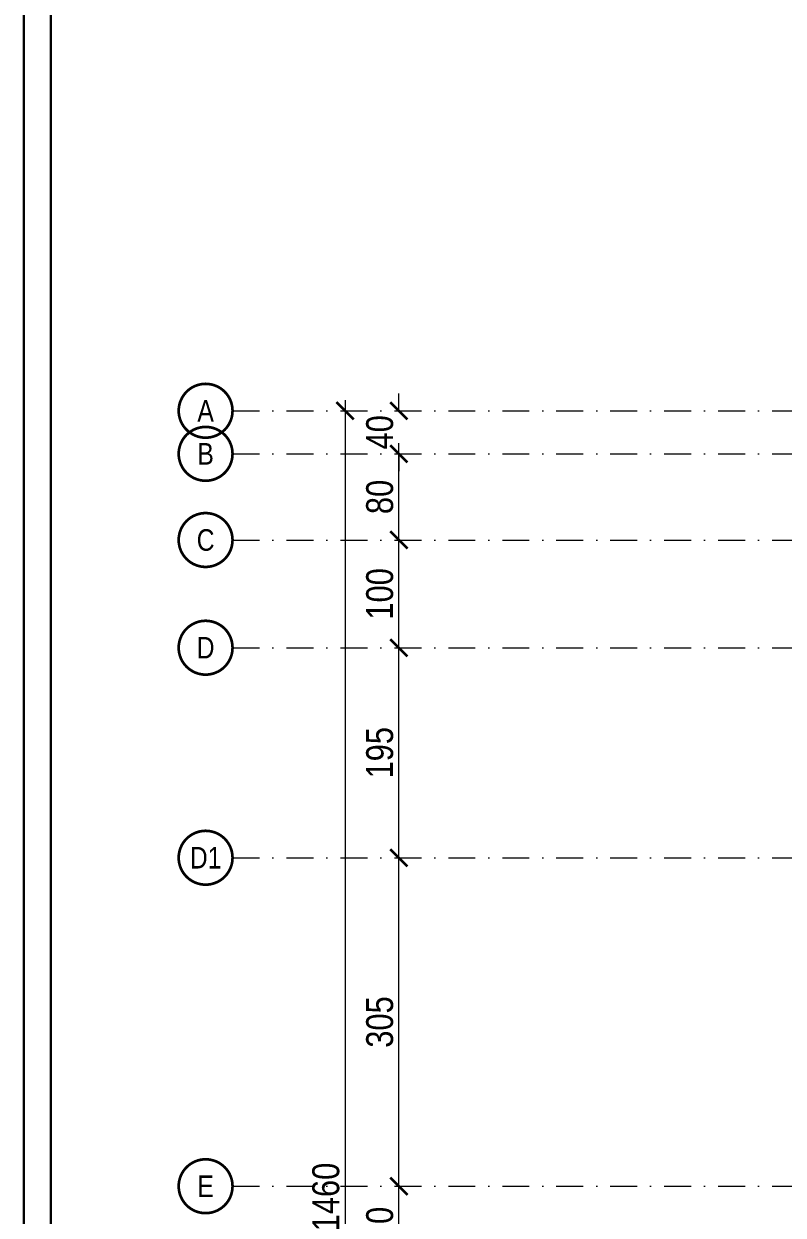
# Model space of a CAD drawing. Header units: centimetres. Extents: x 6300 to 11550, y 0 to 5300.
# Drawn here: x 6300 to 7005, y 2200 to 3306 of the extents above; entities that cross this region are included whole.
import ezdxf
from ezdxf.enums import TextEntityAlignment as Align
from ezdxf.xclip import XClip

# ---------------------------------------------------------------- set-up
doc = ezdxf.new("R2010")
doc.units = ezdxf.units.CM
doc.header["$LTSCALE"] = 100
doc.header["$XCLIPFRAME"] = 0
doc.linetypes.add('D BLOK_AKS_NK$0$DASHDOT2', pattern=[0.5, 0.25, -0.125, 0, -0.125])
for name, color, linetype, lineweight in [('D BLOK_AKS_NK$0$MYD - AKS', 8, 'D BLOK_AKS_NK$0$DASHDOT2', 15), ('D BLOK_AKS_NK$0$MYD - AKS-NO', 7, 'Continuous', 20), ('D BLOK_AKS_NK$0$MYD - DIM-DIS', 2, 'Continuous', 20), ('MYD - LEJAND', 7, 'Continuous', 30), ('MYD - TEXT-LEJAND', 252, 'Continuous', 25)]:
    doc.layers.add(name, color=color, linetype=linetype, lineweight=lineweight)
for name, color, linetype, plot in [('D BLOK_AKS_NK$0$MYD - NO-PLOT', 60, 'Continuous', False), ('D BLOK_KESİT ÇİZGİSİ$0$MYD - NO-PLOT', 60, 'Continuous', False), ('D BLOK_MERDİVEN_NK$0$MYD - NO-PLOT', 60, 'Continuous', False), ('D BLOK_STA_NK$0$MYD - NO-PLOT', 60, 'Continuous', False), ('D BLOK_ZK$0$MYD - NO-PLOT', 60, 'Continuous', False)]:
    doc.layers.add(name, color=color, linetype=linetype, plot=plot)
doc.styles.add('ARIEL TUR', font='arial.ttf', dxfattribs={"height": 20})
doc.styles.add('D BLOK_AKS_NK$0$MYD_2.50mm', font='ARIALN.TTF', dxfattribs={"height": 25})
doc.styles.add('D BLOK_AKS_NK$0$MYD_4.00mm', font='ARIALN.TTF', dxfattribs={"height": 40})
doc.styles.get("Standard").update_dxf_attribs({"font": 'arial.ttf'})
doc.dimstyles.new('D BLOK_AKS_NK$0$MYD_DIM100', dxfattribs={"dimscale": 0, "dimtxt": 25, "dimasz": 16, "dimexe": 10, "dimexo": 0, "dimgap": 5, "dimtad": 1, "dimdec": 1, "dimrnd": 0.5, "dimzin": 12, "dimdsep": 46, "dimtxsty": 'D BLOK_AKS_NK$0$MYD_2.50mm', "dimblk": 'D BLOK_AKS_NK$0$_ARCHTICK', "dimcen": 0.09, "dimdle": 10, "dimclrd": 256, "dimclre": 256, "dimclrt": 256, "dimadec": 0, "dimazin": 0, "dimtfac": 1, "dimtdec": 1, "dimtix": 1, "dimtofl": 0, "dimtmove": 2, "dimatfit": 1, "dimldrblk": 'D BLOK_AKS_NK$0$_ARCHTICK', "dimfxl": 60, "dimfxlon": 1, "dimtolj": 1, "dimtzin": 0, "dimlwd": -1, "dimlwe": -1, "dimarcsym": 0})

# ---------------------------------------------------------------- blocks, each defined once
blk = doc.blocks.new('*U62')
at = {"layer": 'MYD - LEJAND'}
for points in [[(0, 0), (0, 10600), (10500, 10600), (10500, 0)], [(50, 50), (50, 10550), (10450, 10550), (10450, 50)]]:
    blk.add_lwpolyline(points, close=True, dxfattribs=at)
at = {"layer": 'MYD - TEXT-LEJAND', "color": 7, "style": 'ARIEL TUR', "width": 0.8}
for tag, height, p in [('SEMA_ADI', 30, (9470, 2400)), ('PROJE_ADI', 20, (9670, 1156.9)), ('PROJE_NO', 20, (9670, 1075)), ('ISVEREN', 20, (9670, 1025)), ('CIZEN-1', 20, (9670, 935)), ('CIZEN-2', 20, (9670, 885)), ('KONTROL', 20, (9670, 835)), ('TARIH', 20, (9670, 785)), ('ÖLÇEK', 20, (9670, 735))]:
    blk.add_attdef(tag, text='', height=height, dxfattribs=at).set_placement(p, align=Align.MIDDLE_LEFT)
at = {"layer": 'MYD - TEXT-LEJAND', "color": 5, "ltscale": 0.1, "width": 0.8}
for tag, p in [('PAFTAADI1', (9950, 520.3)), ('PAFTAADI2', (9950, 470.3))]:
    blk.add_attdef(tag, text='', height=40.5, dxfattribs=at).set_placement(p, align=Align.MIDDLE_CENTER)
at = {"layer": 'MYD - TEXT-LEJAND', "color": 7, "style": 'ARIEL TUR', "width": 0.8}
blk.add_attdef('PAFTANO', text='', height=80, dxfattribs=at).set_placement((9950, 160), align=Align.MIDDLE_CENTER)
blk = doc.blocks.new('*U135')
at = {"layer": 'D BLOK_ZK$0$MYD - NO-PLOT'}
for points in [[(0, 0), (0, 8900), (10500, 8900), (10500, 0)], [(50, 50), (50, 8850), (10450, 8850), (10450, 50)]]:
    blk.add_lwpolyline(points, close=True, dxfattribs=at)
blk = doc.blocks.new('D BLOK_MERDİVEN_NK')
at = {"layer": 'D BLOK_MERDİVEN_NK$0$MYD - NO-PLOT'}
blk.add_lwpolyline([(4725, 25), (25, 25), (25, 4425), (4725, 4425)], close=True, dxfattribs=at)
blk = doc.blocks.new('D BLOK_STA_NK')
at = {"layer": 'D BLOK_STA_NK$0$MYD - NO-PLOT'}
blk.add_lwpolyline([(25, 4425), (4725, 4425), (4725, 25), (25, 25)], close=True, dxfattribs=at)
blk = doc.blocks.new('D BLOK_AKS_NK$0$TAG_AKS')
at = {"layer": 'D BLOK_AKS_NK$0$MYD - AKS-NO', "const_width": 5}
blk.add_lwpolyline([(0, 100, -1), (0, 0, -1)], format="xyb", close=True, dxfattribs=at)
at = {"layer": 'D BLOK_AKS_NK$0$MYD - AKS-NO', "color": 3, "style": 'D BLOK_AKS_NK$0$MYD_4.00mm'}
blk.add_attdef('AKS', text='', height=40, dxfattribs=at).set_placement((0, 50), align=Align.MIDDLE_CENTER)
blk = doc.blocks.new('D BLOK_AKS_NK$0$_ARCHTICK')
at = {"color": 0, "linetype": 'ByBlock', "const_width": 0.15}
blk.add_lwpolyline([(-0.5, -0.5), (0.5, 0.5)], dxfattribs=at)
blk = doc.blocks.new('*D524')
at = {"layer": 'D BLOK_AKS_NK$0$MYD - DIM-DIS', "transparency": 16777216}
for p, q in [((298.2, 2956.4), (298.2, 1476.4)), ((298.2, 2946.4), (308.2, 2946.4)), ((298.2, 1486.4), (308.2, 1486.4))]:
    blk.add_line(p, q, dxfattribs=at)
at = {"layer": 'Defpoints', "color": 0, "transparency": 16777216}
for p in [(298.2, 2946.4), (298.2, 1486.4), (298.2, 1486.4)]:
    blk.add_point(p, dxfattribs=at)
at = {"layer": 'D BLOK_AKS_NK$0$MYD - DIM-DIS', "transparency": 16777216, "xscale": 16, "yscale": 16, "zscale": 16}
for p, rotation in [((298.2, 2946.4), 90), ((298.2, 1486.4), 270)]:
    blk.add_blockref('D BLOK_AKS_NK$0$_ARCHTICK', p, dxfattribs=dict(at, rotation=rotation))
at = {"layer": 'D BLOK_AKS_NK$0$MYD - DIM-DIS', "transparency": 16777216, "insert": (280.5, 2216.4), "char_height": 25, "attachment_point": 5, "rotation": 90, "style": 'D BLOK_AKS_NK$0$MYD_2.50mm'}
blk.add_mtext('\\A1;1460', dxfattribs=at)
blk = doc.blocks.new('*D527')
at = {"layer": 'D BLOK_AKS_NK$0$MYD - DIM-DIS', "transparency": 16777216}
for p, q in [((348.2, 2146.4), (348.2, 2236.4)), ((348.2, 2226.4), (358.2, 2226.4)), ((348.2, 2156.4), (358.2, 2156.4))]:
    blk.add_line(p, q, dxfattribs=at)
at = {"layer": 'Defpoints', "color": 0, "transparency": 16777216}
for p in [(348.2, 2226.4), (348.2, 2226.4), (348.2, 2156.4)]:
    blk.add_point(p, dxfattribs=at)
at = {"layer": 'D BLOK_AKS_NK$0$MYD - DIM-DIS', "transparency": 16777216, "xscale": 16, "yscale": 16, "zscale": 16}
for p, rotation in [((348.2, 2226.4), 90), ((348.2, 2156.4), 270)]:
    blk.add_blockref('D BLOK_AKS_NK$0$_ARCHTICK', p, dxfattribs=dict(at, rotation=rotation))
at = {"layer": 'D BLOK_AKS_NK$0$MYD - DIM-DIS', "transparency": 16777216, "insert": (330.5, 2191.4), "char_height": 25, "attachment_point": 5, "rotation": 90, "style": 'D BLOK_AKS_NK$0$MYD_2.50mm'}
blk.add_mtext('\\A1;70', dxfattribs=at)
blk = doc.blocks.new('*D528')
at = {"layer": 'D BLOK_AKS_NK$0$MYD - DIM-DIS', "transparency": 16777216}
for p, q in [((348.2, 2521.4), (348.2, 2736.4)), ((348.2, 2726.4), (358.2, 2726.4)), ((348.2, 2531.4), (358.2, 2531.4))]:
    blk.add_line(p, q, dxfattribs=at)
at = {"layer": 'Defpoints', "color": 0, "transparency": 16777216}
for p in [(348.2, 2726.4), (348.2, 2726.4), (348.2, 2531.4)]:
    blk.add_point(p, dxfattribs=at)
at = {"layer": 'D BLOK_AKS_NK$0$MYD - DIM-DIS', "transparency": 16777216, "xscale": 16, "yscale": 16, "zscale": 16}
for p, rotation in [((348.2, 2726.4), 90), ((348.2, 2531.4), 270)]:
    blk.add_blockref('D BLOK_AKS_NK$0$_ARCHTICK', p, dxfattribs=dict(at, rotation=rotation))
at = {"layer": 'D BLOK_AKS_NK$0$MYD - DIM-DIS', "transparency": 16777216, "insert": (330.5, 2628.9), "char_height": 25, "attachment_point": 5, "rotation": 90, "style": 'D BLOK_AKS_NK$0$MYD_2.50mm'}
blk.add_mtext('\\A1;195', dxfattribs=at)
blk = doc.blocks.new('*D529')
at = {"layer": 'D BLOK_AKS_NK$0$MYD - DIM-DIS', "transparency": 16777216}
for p, q in [((348.2, 2716.4), (348.2, 2836.4)), ((348.2, 2826.4), (358.2, 2826.4)), ((348.2, 2726.4), (358.2, 2726.4))]:
    blk.add_line(p, q, dxfattribs=at)
at = {"layer": 'Defpoints', "color": 0, "transparency": 16777216}
for p in [(348.2, 2826.4), (348.2, 2826.4), (348.2, 2726.4)]:
    blk.add_point(p, dxfattribs=at)
at = {"layer": 'D BLOK_AKS_NK$0$MYD - DIM-DIS', "transparency": 16777216, "xscale": 16, "yscale": 16, "zscale": 16}
for p, rotation in [((348.2, 2826.4), 90), ((348.2, 2726.4), 270)]:
    blk.add_blockref('D BLOK_AKS_NK$0$_ARCHTICK', p, dxfattribs=dict(at, rotation=rotation))
at = {"layer": 'D BLOK_AKS_NK$0$MYD - DIM-DIS', "transparency": 16777216, "insert": (330.5, 2776.4), "char_height": 25, "attachment_point": 5, "rotation": 90, "style": 'D BLOK_AKS_NK$0$MYD_2.50mm'}
blk.add_mtext('\\A1;100', dxfattribs=at)
blk = doc.blocks.new('*D530')
at = {"layer": 'D BLOK_AKS_NK$0$MYD - DIM-DIS', "transparency": 16777216}
for p, q in [((348.2, 2816.4), (348.2, 2916.4)), ((348.2, 2906.4), (358.2, 2906.4)), ((348.2, 2826.4), (358.2, 2826.4))]:
    blk.add_line(p, q, dxfattribs=at)
at = {"layer": 'Defpoints', "color": 0, "transparency": 16777216}
for p in [(348.2, 2906.4), (348.2, 2906.4), (348.2, 2826.4)]:
    blk.add_point(p, dxfattribs=at)
at = {"layer": 'D BLOK_AKS_NK$0$MYD - DIM-DIS', "transparency": 16777216, "xscale": 16, "yscale": 16, "zscale": 16}
for p, rotation in [((348.2, 2906.4), 90), ((348.2, 2826.4), 270)]:
    blk.add_blockref('D BLOK_AKS_NK$0$_ARCHTICK', p, dxfattribs=dict(at, rotation=rotation))
at = {"layer": 'D BLOK_AKS_NK$0$MYD - DIM-DIS', "transparency": 16777216, "insert": (330.5, 2866.4), "char_height": 25, "attachment_point": 5, "rotation": 90, "style": 'D BLOK_AKS_NK$0$MYD_2.50mm'}
blk.add_mtext('\\A1;80', dxfattribs=at)
blk = doc.blocks.new('*D553')
at = {"layer": 'D BLOK_AKS_NK$0$MYD - DIM-DIS', "transparency": 16777216}
for p, q in [((348.2, 2216.4), (348.2, 2541.4)), ((348.2, 2531.4), (358.2, 2531.4)), ((348.2, 2226.4), (358.2, 2226.4))]:
    blk.add_line(p, q, dxfattribs=at)
at = {"layer": 'Defpoints', "color": 0, "transparency": 16777216}
for p in [(348.2, 2531.4), (348.2, 2531.4), (348.2, 2226.4)]:
    blk.add_point(p, dxfattribs=at)
at = {"layer": 'D BLOK_AKS_NK$0$MYD - DIM-DIS', "transparency": 16777216, "xscale": 16, "yscale": 16, "zscale": 16}
for p, rotation in [((348.2, 2531.4), 90), ((348.2, 2226.4), 270)]:
    blk.add_blockref('D BLOK_AKS_NK$0$_ARCHTICK', p, dxfattribs=dict(at, rotation=rotation))
at = {"layer": 'D BLOK_AKS_NK$0$MYD - DIM-DIS', "transparency": 16777216, "insert": (330.5, 2378.9), "char_height": 25, "attachment_point": 5, "rotation": 90, "style": 'D BLOK_AKS_NK$0$MYD_2.50mm'}
blk.add_mtext('\\A1;305', dxfattribs=at)
blk = doc.blocks.new('*D554')
at = {"layer": 'D BLOK_AKS_NK$0$MYD - DIM-DIS', "transparency": 16777216}
for p, q in [((348.2, 2946.4), (348.2, 2962.4)), ((348.2, 2946.4), (358.2, 2946.4)), ((348.2, 2906.4), (358.2, 2906.4)), ((348.2, 2906.4), (348.2, 2890.4))]:
    blk.add_line(p, q, dxfattribs=at)
at = {"layer": 'Defpoints', "color": 0, "transparency": 16777216}
for p in [(348.2, 2946.4), (348.2, 2946.4), (348.2, 2906.4)]:
    blk.add_point(p, dxfattribs=at)
at = {"layer": 'D BLOK_AKS_NK$0$MYD - DIM-DIS', "transparency": 16777216, "xscale": 16, "yscale": 16, "zscale": 16}
for p, rotation in [((348.2, 2946.4), 270), ((348.2, 2906.4), 90)]:
    blk.add_blockref('D BLOK_AKS_NK$0$_ARCHTICK', p, dxfattribs=dict(at, rotation=rotation))
at = {"layer": 'D BLOK_AKS_NK$0$MYD - DIM-DIS', "transparency": 16777216, "insert": (330.5, 2926.4), "char_height": 25, "attachment_point": 5, "rotation": 90, "style": 'D BLOK_AKS_NK$0$MYD_2.50mm'}
blk.add_mtext('\\A1;40', dxfattribs=at)
blk = doc.blocks.new('*U563')
at = {"layer": 'D BLOK_KESİT ÇİZGİSİ$0$MYD - NO-PLOT'}
for points in [[(0, 0), (0, 8900), (10500, 8900), (10500, 0)], [(50, 50), (50, 8850), (10450, 8850), (10450, 50)]]:
    blk.add_lwpolyline(points, close=True, dxfattribs=at)
blk = doc.blocks.new('D BLOK_KESİT ÇİZGİSİ')
at = {"layer": 'D BLOK_KESİT ÇİZGİSİ$0$MYD - NO-PLOT', "xscale": 0.5, "yscale": 0.5, "zscale": 0.5}
blk.add_blockref('*U563', (0, 0), dxfattribs=at)
blk = doc.blocks.new('D BLOK_AKS_NK')
at = {"layer": 'D BLOK_AKS_NK$0$MYD - AKS'}
for points in [[(193.78, 2946.42), (4534.65, 2946.42)], [(193.78, 2906.42), (4534.65, 2906.42)], [(193.78, 2826.42), (4534.65, 2826.42)], [(193.78, 2726.42), (4534.65, 2726.42)], [(193.78, 2531.42), (4534.65, 2531.42)], [(193.78, 2226.42), (4534.65, 2226.42)]]:
    blk.add_lwpolyline(points, dxfattribs=at)
at = {"layer": 'D BLOK_AKS_NK$0$MYD - NO-PLOT'}
blk.add_lwpolyline([(25, 4425), (4725, 4425), (4725, 25), (25, 25)], close=True, dxfattribs=at)
ref = blk.add_blockref('D BLOK_AKS_NK$0$TAG_AKS', (168.78, 2921.42), dxfattribs=dict(xscale=0.5, yscale=0.5, zscale=0.5))
ref.add_attrib('AKS', 'A', dxfattribs={"layer": 'D BLOK_AKS_NK$0$MYD - AKS-NO', "color": 3, "linetype": 'ByBlock', "height": 20, "style": 'D BLOK_AKS_NK$0$MYD_4.00mm'}).set_placement((168.78, 2946.42), align=Align.MIDDLE_CENTER)
ref = blk.add_blockref('D BLOK_AKS_NK$0$TAG_AKS', (168.78, 2881.42), dxfattribs=dict(xscale=0.5, yscale=0.5, zscale=0.5))
ref.add_attrib('AKS', 'B', dxfattribs={"layer": 'D BLOK_AKS_NK$0$MYD - AKS-NO', "color": 3, "linetype": 'ByBlock', "height": 20, "style": 'D BLOK_AKS_NK$0$MYD_4.00mm'}).set_placement((168.78, 2906.42), align=Align.MIDDLE_CENTER)
ref = blk.add_blockref('D BLOK_AKS_NK$0$TAG_AKS', (168.78, 2801.42), dxfattribs=dict(xscale=0.5, yscale=0.5, zscale=0.5))
ref.add_attrib('AKS', 'C', dxfattribs={"layer": 'D BLOK_AKS_NK$0$MYD - AKS-NO', "color": 3, "linetype": 'ByBlock', "height": 20, "style": 'D BLOK_AKS_NK$0$MYD_4.00mm'}).set_placement((168.78, 2826.42), align=Align.MIDDLE_CENTER)
ref = blk.add_blockref('D BLOK_AKS_NK$0$TAG_AKS', (168.78, 2701.42), dxfattribs=dict(xscale=0.5, yscale=0.5, zscale=0.5))
ref.add_attrib('AKS', 'D', dxfattribs={"layer": 'D BLOK_AKS_NK$0$MYD - AKS-NO', "color": 3, "linetype": 'ByBlock', "height": 20, "style": 'D BLOK_AKS_NK$0$MYD_4.00mm'}).set_placement((168.78, 2726.42), align=Align.MIDDLE_CENTER)
ref = blk.add_blockref('D BLOK_AKS_NK$0$TAG_AKS', (168.78, 2506.42), dxfattribs=dict(xscale=0.5, yscale=0.5, zscale=0.5))
ref.add_attrib('AKS', 'D1', dxfattribs={"layer": 'D BLOK_AKS_NK$0$MYD - AKS-NO', "color": 3, "linetype": 'ByBlock', "height": 20, "style": 'D BLOK_AKS_NK$0$MYD_4.00mm'}).set_placement((168.78, 2531.42), align=Align.MIDDLE_CENTER)
ref = blk.add_blockref('D BLOK_AKS_NK$0$TAG_AKS', (168.78, 2201.42), dxfattribs=dict(xscale=0.5, yscale=0.5, zscale=0.5))
ref.add_attrib('AKS', 'E', dxfattribs={"layer": 'D BLOK_AKS_NK$0$MYD - AKS-NO', "color": 3, "linetype": 'ByBlock', "height": 20, "style": 'D BLOK_AKS_NK$0$MYD_4.00mm'}).set_placement((168.78, 2226.42), align=Align.MIDDLE_CENTER)
at = {"layer": 'D BLOK_AKS_NK$0$MYD - DIM-DIS'}
for base, p1, p2, picture, middle in [((298.22, 1486.42), (298.22, 2946.42), (298.22, 1486.42), '*D524', (280.45, 2216.42)), ((348.22, 2946.42), (348.22, 2906.42), (348.22, 2946.42), '*D554', (330.45, 2926.42)), ((348.22, 2906.42), (348.22, 2826.42), (348.22, 2906.42), '*D530', (330.45, 2866.42)), ((348.22, 2826.42), (348.22, 2726.42), (348.22, 2826.42), '*D529', (330.45, 2776.42)), ((348.22, 2726.42), (348.22, 2531.42), (348.22, 2726.42), '*D528', (330.45, 2628.92)), ((348.22, 2531.42), (348.22, 2226.42), (348.22, 2531.42), '*D553', (330.45, 2378.92)), ((348.22, 2226.42), (348.22, 2156.42), (348.22, 2226.42), '*D527', (330.45, 2191.42))]:
    dim = blk.add_linear_dim(base=base, p1=p1, p2=p2, angle=90, dimstyle='D BLOK_AKS_NK$0$MYD_DIM100', override={"dimscale": 1}, dxfattribs=at)
    dim.commit()
    dim.dimension.update_dxf_attribs({"geometry": picture, "text_midpoint": middle})
blk = doc.blocks.new('D BLOK_ZK')
for name in ['D BLOK_KESİT ÇİZGİSİ', 'D BLOK_AKS_NK']:
    blk.add_blockref(name, (0, 0))
at = {"layer": 'D BLOK_ZK$0$MYD - NO-PLOT', "xscale": 0.5, "yscale": 0.5, "zscale": 0.5}
blk.add_blockref('*U135', (0, 0), dxfattribs=at)
blk.add_blockref('D BLOK_MERDİVEN_NK', (0, 0))
blk.add_blockref('D BLOK_STA_NK', (0, 0))

msp = doc.modelspace()

# ---------------------------------------------------------------- block references
ref = msp.add_blockref('D BLOK_ZK', (6300, 0))
XClip(ref).set_block_clipping_path([(24.9999999999, 25.0000000598), (4724.9999999999, 4424.0000000001)])

# ---------------------------------------------------------------- next in the draw order: block references
at = {"layer": 'MYD - LEJAND', "xscale": 0.4999999999999999, "yscale": 0.4999999999999999, "zscale": 0.4999999999999999}
msp.add_blockref('*U62', (6300, 0), dxfattribs=at)

doc.saveas('drawing.dxf')
